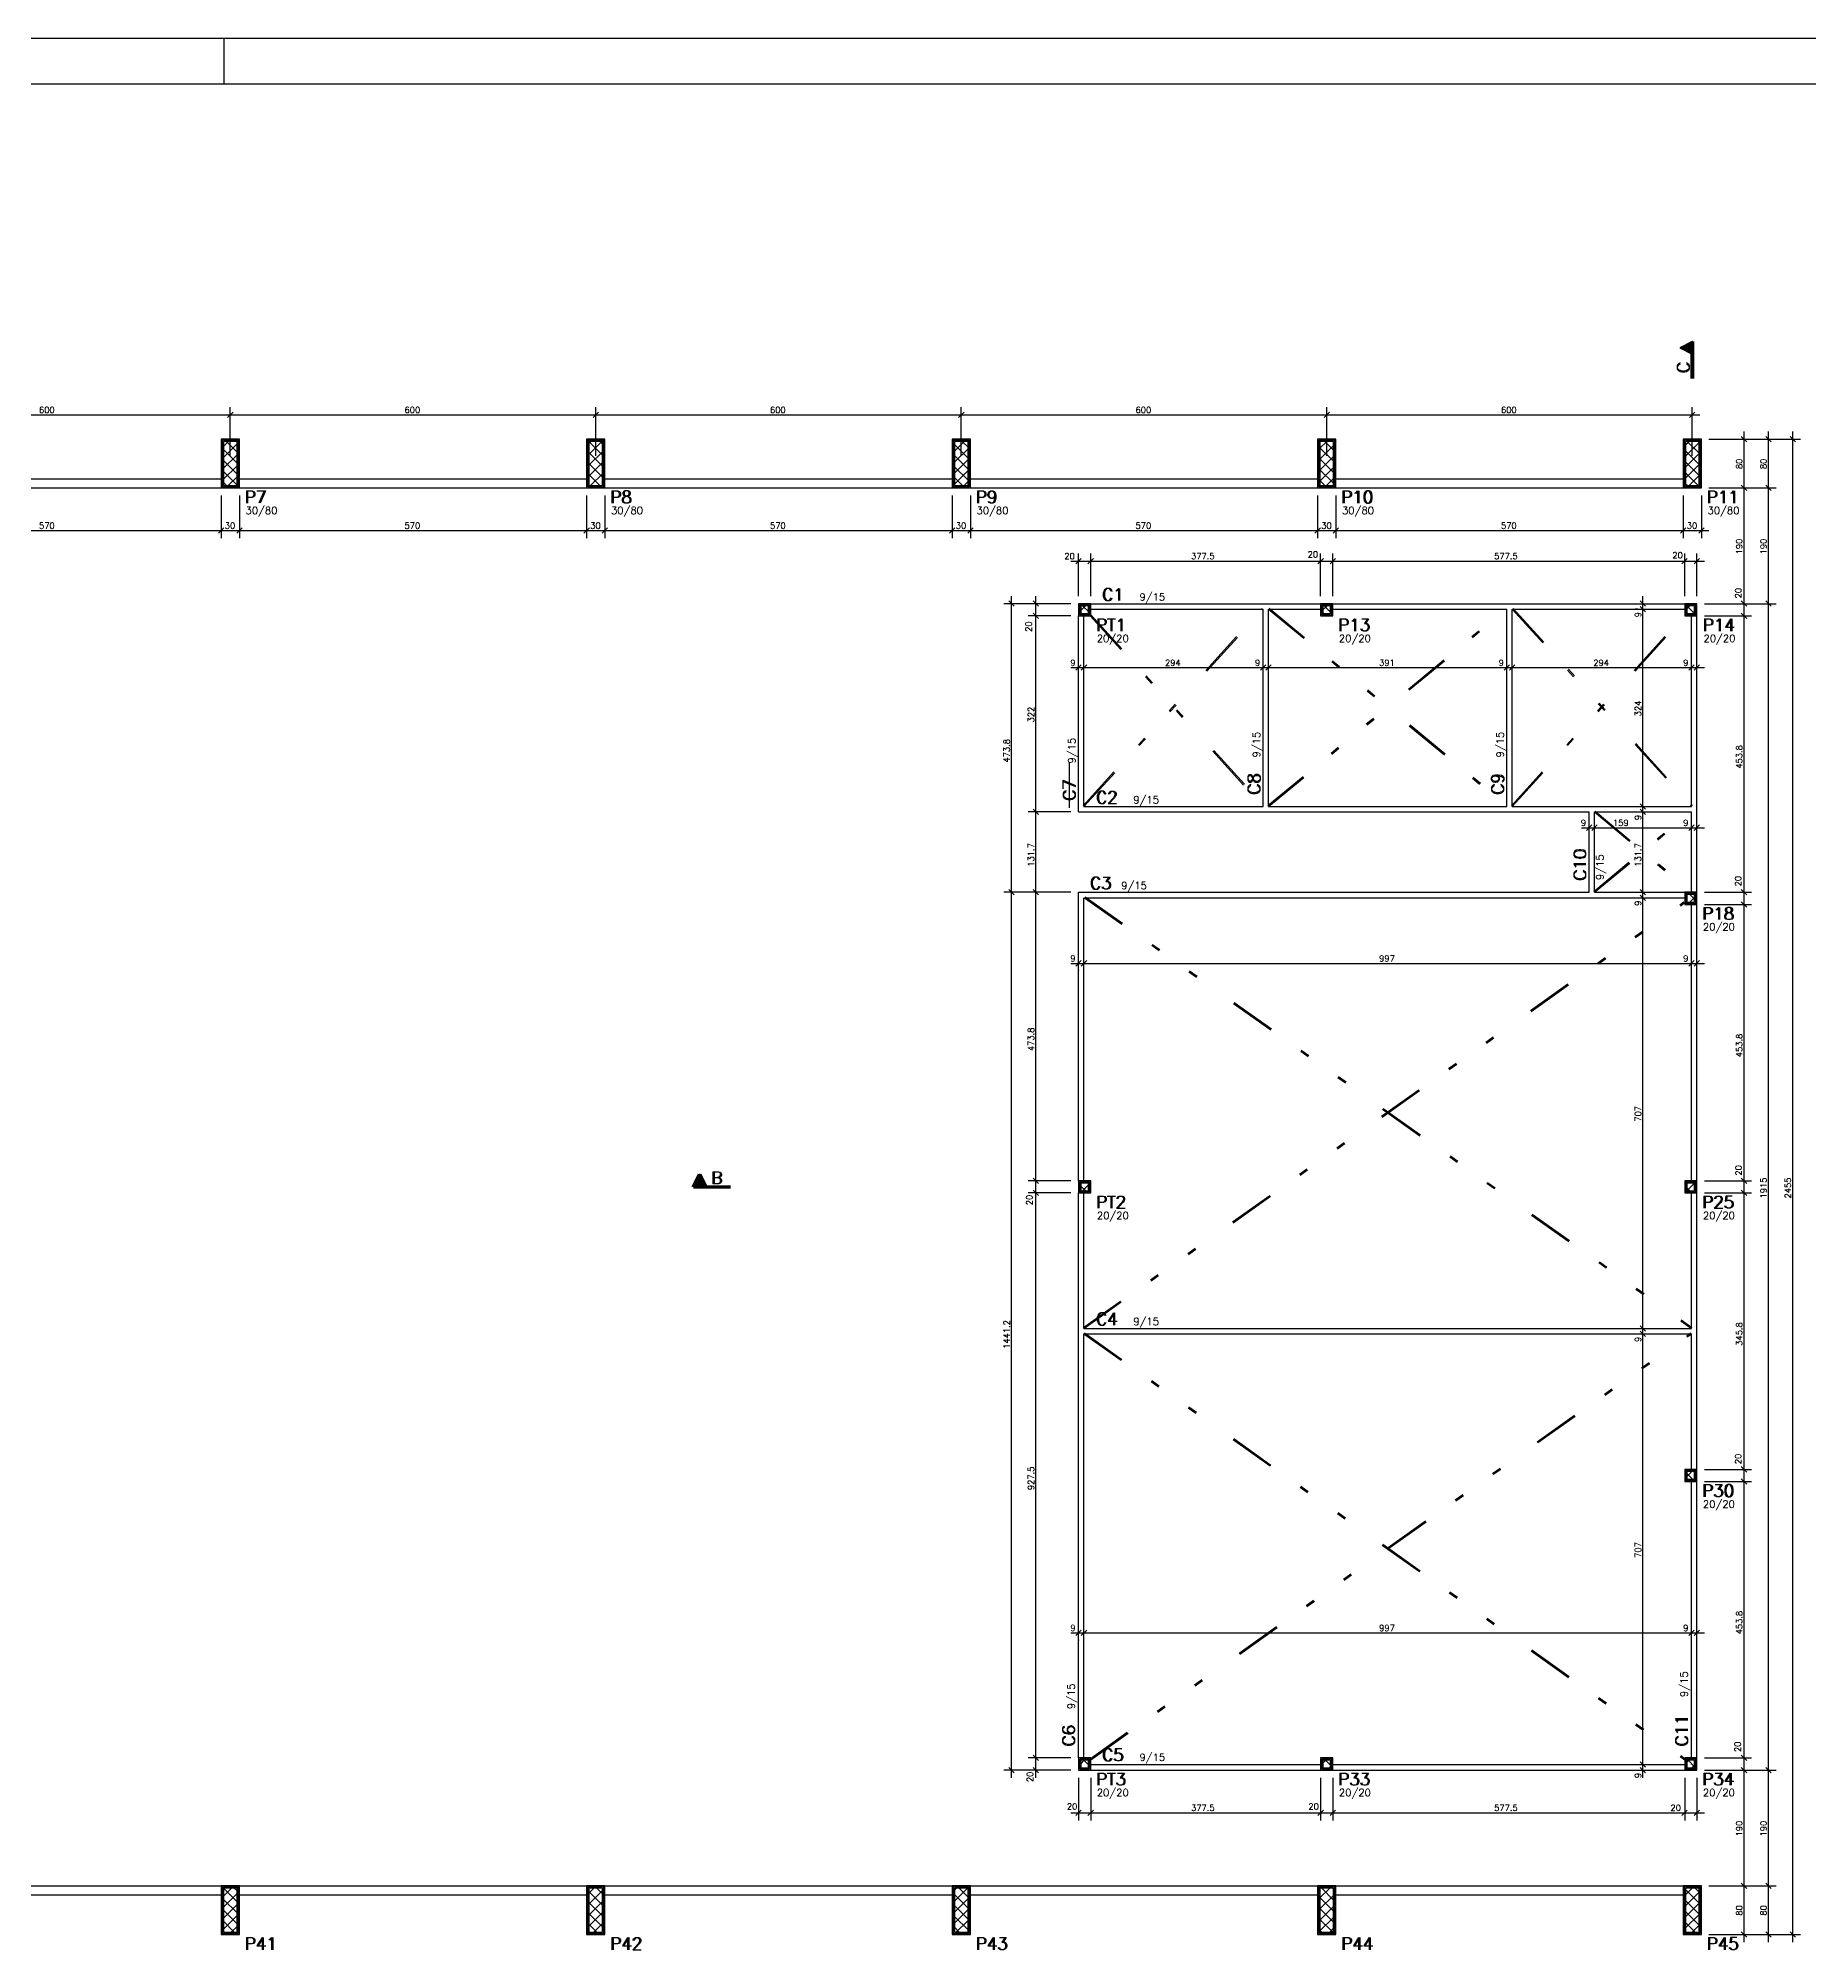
# Model space of a CAD drawing. Extents: x 797 to 1056, y -75 to 15.
# Drawn here: x 937.73 to 957.1, y -54.19 to -33.26 of the extents above; entities that cross this region are included whole.
import ezdxf

# ---------------------------------------------------------------- set-up
doc = ezdxf.new("R2010")
doc.units = 0
doc.header["$MEASUREMENT"] = 0
doc.linetypes.add('ESTILO_TQS_0004', pattern=[2, 0.5, -0.4, 0.1, -0.4, 0.1, -0.5])
for name, color, linetype in [('06', 6, 'CONTINUOUS'), ('1', 2, 'CONTINUOUS'), ('11', 11, 'CONTINUOUS'), ('2', 4, 'CONTINUOUS'), ('CERCADURA', 7, 'CONTINUOUS')]:
    doc.layers.add(name, color=color, linetype=linetype)
doc.styles.get("Standard").update_dxf_attribs({"font": 'ROMANS.SHX'})

msp = doc.modelspace()

# ---------------------------------------------------------------- linework, layer by layer
at = {"layer": '06'}
msp.add_line((909.31, -33.763), (967.01, -33.763), dxfattribs=at)
at = {"layer": '1', "linetype": 'Continuous'}
for p, q in [((955.828, -36.582), (955.69, -36.651)), ((955.827, -36.583), (955.691, -36.651)), ((955.833, -36.593), (955.695, -36.662)), ((955.833, -36.594), (955.696, -36.662)), ((955.764, -36.614), (955.764, -36.688)), ((955.775, -36.608), (955.775, -36.693)), ((955.777, -36.614), (955.777, -36.688)), ((955.785, -36.603), (955.785, -36.699)), ((955.787, -36.608), (955.787, -36.693)), ((955.796, -36.598), (955.796, -36.704)), ((955.798, -36.603), (955.798, -36.699)), ((955.807, -36.592), (955.807, -36.709)), ((955.808, -36.598), (955.808, -36.704)), ((955.815, -36.987), (955.815, -36.582)), ((955.817, -36.587), (955.817, -36.715)), ((955.819, -36.592), (955.819, -36.709)), ((955.827, -36.583), (955.827, -36.987)), ((955.828, -36.987), (955.828, -36.582)), ((955.83, -36.587), (955.83, -36.715)), ((955.84, -36.583), (955.84, -36.987)), ((955.69, -36.651), (955.827, -36.72)), ((955.691, -36.651), (955.827, -36.719)), ((955.695, -36.64), (955.833, -36.708)), ((955.696, -36.64), (955.833, -36.708)), ((955.7, -36.645), (955.7, -36.657)), ((955.711, -36.64), (955.711, -36.661)), ((955.713, -36.645), (955.713, -36.657)), ((955.722, -36.635), (955.722, -36.667)), ((955.723, -36.64), (955.723, -36.661)), ((955.732, -36.63), (955.732, -36.672)), ((955.734, -36.635), (955.734, -36.667)), ((955.743, -36.624), (955.743, -36.677)), ((955.745, -36.63), (955.745, -36.672)), ((955.753, -36.619), (955.753, -36.683)), ((955.755, -36.624), (955.755, -36.677)), ((955.766, -36.619), (955.766, -36.683)), ((944.883, -45.83), (944.953, -45.691)), ((944.884, -45.829), (944.953, -45.693)), ((944.895, -45.835), (944.964, -45.697)), ((944.896, -45.835), (944.964, -45.698)), ((944.9, -45.812), (945.028, -45.812)), ((944.905, -45.801), (945.022, -45.801)), ((944.905, -45.814), (945.022, -45.814)), ((944.911, -45.791), (945.017, -45.791)), ((944.911, -45.803), (945.017, -45.803)), ((944.916, -45.78), (945.012, -45.78)), ((944.916, -45.793), (945.012, -45.793)), ((944.921, -45.77), (945.006, -45.77)), ((944.921, -45.782), (945.006, -45.782)), ((944.927, -45.759), (945.001, -45.759)), ((944.927, -45.771), (945.001, -45.771)), ((944.932, -45.748), (944.996, -45.748)), ((944.932, -45.761), (944.996, -45.761)), ((944.937, -45.738), (944.99, -45.738)), ((944.937, -45.75), (944.99, -45.75)), ((944.942, -45.727), (944.985, -45.727)), ((944.942, -45.739), (944.985, -45.739)), ((944.948, -45.716), (944.98, -45.716)), ((944.948, -45.729), (944.98, -45.729)), ((944.953, -45.706), (944.974, -45.706)), ((944.953, -45.718), (944.974, -45.718)), ((944.958, -45.695), (944.97, -45.695)), ((944.958, -45.708), (944.97, -45.708)), ((944.964, -45.697), (945.033, -45.835)), ((944.964, -45.698), (945.032, -45.835)), ((944.975, -45.691), (945.044, -45.829)), ((944.975, -45.693), (945.043, -45.829)), ((945.3, -45.835), (944.895, -45.835)), ((945.3, -45.848), (944.895, -45.848)), ((944.896, -45.822), (945.3, -45.822)), ((944.896, -45.835), (945.3, -45.835)), ((944.9, -45.825), (945.028, -45.825))]:
    msp.add_line(p, q, dxfattribs=at)
at = {"layer": '1', "linetype": 'ESTILO_TQS_0004'}
for p, q in [((949.161, -41.663), (951.121, -39.503)), ((949.17, -41.672), (951.13, -39.512)), ((951.182, -41.662), (953.789, -39.502)), ((951.19, -41.672), (953.797, -39.512)), ((951.19, -39.512), (953.797, -41.672)), ((951.198, -39.502), (953.805, -41.662)), ((953.857, -39.512), (955.817, -41.672)), ((953.866, -39.503), (955.826, -41.663)), ((949.237, -39.585), (951.13, -41.672)), ((949.247, -39.577), (951.14, -41.663)), ((953.848, -41.663), (955.741, -39.577)), ((953.857, -41.672), (955.75, -39.585)), ((954.749, -42.601), (955.809, -41.722)), ((954.757, -42.61), (955.817, -41.732)), ((954.757, -41.732), (955.81, -42.61)), ((954.765, -41.722), (955.818, -42.601)), ((949.177, -42.67), (955.817, -47.384)), ((949.184, -42.66), (955.824, -47.374)), ((949.163, -47.374), (955.736, -42.714)), ((949.17, -47.384), (955.744, -42.724)), ((949.17, -47.444), (955.744, -52.105)), ((949.177, -47.434), (955.751, -52.094)), ((949.236, -52.094), (955.81, -47.434)), ((949.244, -52.105), (955.817, -47.444))]:
    msp.add_line(p, q, dxfattribs=at)
at = {"layer": '1', "linetype": 'Continuous'}
for points in [[(939.727, -38.185), (939.927, -38.185), (939.927, -37.652), (939.727, -37.652), (939.727, -38.185)], [(943.727, -38.185), (943.927, -38.185), (943.927, -37.652), (943.727, -37.652), (943.727, -38.185)], [(947.727, -38.185), (947.927, -38.185), (947.927, -37.652), (947.727, -37.652), (947.727, -38.185)], [(951.727, -38.185), (951.927, -38.185), (951.927, -37.652), (951.727, -37.652), (951.727, -38.185)], [(955.727, -38.185), (955.927, -38.185), (955.927, -37.652), (955.727, -37.652), (955.727, -38.185)], [(939.74, -38.173), (939.915, -38.173), (939.915, -37.664), (939.74, -37.664), (939.74, -38.173)], [(939.752, -38.16), (939.902, -38.16), (939.902, -37.677), (939.752, -37.677), (939.752, -38.16)], [(943.74, -38.173), (943.915, -38.173), (943.915, -37.664), (943.74, -37.664), (943.74, -38.173)], [(943.752, -38.16), (943.902, -38.16), (943.902, -37.677), (943.752, -37.677), (943.752, -38.16)], [(947.74, -38.173), (947.915, -38.173), (947.915, -37.664), (947.74, -37.664), (947.74, -38.173)], [(947.752, -38.16), (947.902, -38.16), (947.902, -37.677), (947.752, -37.677), (947.752, -38.16)], [(951.74, -38.173), (951.915, -38.173), (951.915, -37.664), (951.74, -37.664), (951.74, -38.173)], [(951.752, -38.16), (951.902, -38.16), (951.902, -37.677), (951.752, -37.677), (951.752, -38.16)], [(955.74, -38.173), (955.915, -38.173), (955.915, -37.664), (955.74, -37.664), (955.74, -38.173)], [(955.752, -38.16), (955.902, -38.16), (955.902, -37.677), (955.752, -37.677), (955.752, -38.16)], [(935.927, -38.085), (939.727, -38.085)], [(935.927, -38.185), (939.727, -38.185)], [(939.927, -38.085), (943.727, -38.085)], [(939.927, -38.185), (943.727, -38.185)], [(943.927, -38.085), (947.727, -38.085)], [(943.927, -38.185), (947.727, -38.185)], [(947.927, -38.085), (951.727, -38.085)], [(947.927, -38.185), (951.727, -38.185)], [(951.927, -38.085), (955.727, -38.085)], [(951.927, -38.185), (955.727, -38.185)], [(949.11, -39.585), (949.244, -39.585), (949.244, -39.452), (949.11, -39.452), (949.11, -39.585)], [(949.123, -39.573), (949.231, -39.573), (949.231, -39.464), (949.123, -39.464), (949.123, -39.573)], [(949.135, -39.56), (949.219, -39.56), (949.219, -39.477), (949.135, -39.477), (949.135, -39.56)], [(949.244, -39.452), (951.16, -39.452)], [(949.244, -39.512), (951.13, -39.512)], [(951.13, -41.672), (951.13, -39.512)], [(951.16, -39.452), (951.76, -39.452)], [(951.19, -39.512), (951.76, -39.512)], [(951.19, -41.672), (951.19, -39.512)], [(951.76, -39.585), (951.894, -39.585), (951.894, -39.452), (951.76, -39.452), (951.76, -39.585)], [(951.773, -39.573), (951.881, -39.573), (951.881, -39.464), (951.773, -39.464), (951.773, -39.573)], [(951.785, -39.56), (951.869, -39.56), (951.869, -39.477), (951.785, -39.477), (951.785, -39.56)], [(951.894, -39.452), (953.827, -39.452)], [(951.894, -39.512), (953.797, -39.512)], [(953.797, -41.672), (953.797, -39.512)], [(953.827, -39.452), (955.744, -39.452)], [(953.857, -39.512), (955.744, -39.512)], [(953.857, -41.672), (953.857, -39.512)], [(955.744, -39.585), (955.877, -39.585), (955.877, -39.452), (955.744, -39.452), (955.744, -39.585)], [(955.756, -39.573), (955.865, -39.573), (955.865, -39.464), (955.756, -39.464), (955.756, -39.573)], [(955.769, -39.56), (955.852, -39.56), (955.852, -39.477), (955.769, -39.477), (955.769, -39.56)], [(949.11, -41.732), (949.11, -39.585)], [(949.17, -41.672), (949.17, -39.585)], [(955.817, -41.672), (955.817, -39.585)], [(955.877, -41.702), (955.877, -39.585)], [(949.11, -41.732), (951.16, -41.732)], [(949.17, -41.672), (951.13, -41.672)], [(951.16, -41.732), (953.827, -41.732)], [(951.19, -41.672), (953.797, -41.672)], [(953.827, -41.732), (954.697, -41.732)], [(953.857, -41.672), (954.727, -41.672)], [(954.697, -42.61), (954.697, -41.732)], [(954.727, -41.672), (955.817, -41.672)], [(954.757, -41.732), (955.817, -41.732)], [(954.757, -42.61), (954.757, -41.732)], [(955.817, -42.61), (955.817, -41.732)], [(955.877, -42.61), (955.877, -41.702)], [(949.11, -42.61), (954.697, -42.61)], [(949.11, -45.769), (949.11, -42.61)], [(949.17, -45.769), (949.17, -42.67)], [(949.177, -42.67), (954.727, -42.67)], [(954.727, -42.67), (955.744, -42.67)], [(954.757, -42.61), (955.744, -42.61)], [(955.744, -42.744), (955.877, -42.744), (955.877, -42.61), (955.744, -42.61), (955.744, -42.744)], [(955.756, -42.731), (955.865, -42.731), (955.865, -42.623), (955.756, -42.623), (955.756, -42.731)], [(955.769, -42.719), (955.852, -42.719), (955.852, -42.635), (955.769, -42.635), (955.769, -42.719)], [(955.817, -45.769), (955.817, -42.744)], [(955.877, -45.769), (955.877, -42.744)], [(949.111, -45.902), (949.244, -45.902), (949.244, -45.769), (949.111, -45.769), (949.111, -45.902)], [(949.123, -45.889), (949.232, -45.889), (949.232, -45.781), (949.123, -45.781), (949.123, -45.889)], [(949.136, -45.877), (949.219, -45.877), (949.219, -45.794), (949.136, -45.794), (949.136, -45.877)], [(955.744, -45.902), (955.877, -45.902), (955.877, -45.769), (955.744, -45.769), (955.744, -45.902)], [(955.756, -45.889), (955.865, -45.889), (955.865, -45.781), (955.756, -45.781), (955.756, -45.889)], [(955.769, -45.877), (955.852, -45.877), (955.852, -45.794), (955.769, -45.794), (955.769, -45.877)], [(949.11, -47.414), (949.11, -45.902)], [(949.17, -47.384), (949.17, -45.902)], [(955.817, -47.384), (955.817, -45.902)], [(955.877, -47.414), (955.877, -45.902)], [(949.11, -52.085), (949.11, -47.414)], [(949.17, -47.384), (955.817, -47.384)], [(949.17, -47.444), (955.817, -47.444)], [(949.17, -52.085), (949.17, -47.444)], [(955.817, -48.927), (955.817, -47.444)], [(955.877, -48.927), (955.877, -47.414)], [(955.744, -49.06), (955.877, -49.06), (955.877, -48.927), (955.744, -48.927), (955.744, -49.06)], [(955.756, -49.048), (955.865, -49.048), (955.865, -48.939), (955.756, -48.939), (955.756, -49.048)], [(955.769, -49.035), (955.852, -49.035), (955.852, -48.952), (955.769, -48.952), (955.769, -49.035)], [(955.817, -52.085), (955.817, -49.06)], [(955.877, -52.085), (955.877, -49.06)], [(949.11, -52.219), (949.244, -52.219), (949.244, -52.085), (949.11, -52.085), (949.11, -52.219)], [(951.76, -52.219), (951.894, -52.219), (951.894, -52.085), (951.76, -52.085), (951.76, -52.219)], [(955.744, -52.219), (955.877, -52.219), (955.877, -52.085), (955.744, -52.085), (955.744, -52.219)], [(949.123, -52.206), (949.231, -52.206), (949.231, -52.098), (949.123, -52.098), (949.123, -52.206)], [(949.135, -52.194), (949.219, -52.194), (949.219, -52.11), (949.135, -52.11), (949.135, -52.194)], [(949.244, -52.159), (951.76, -52.159)], [(949.244, -52.219), (951.76, -52.219)], [(951.773, -52.206), (951.881, -52.206), (951.881, -52.098), (951.773, -52.098), (951.773, -52.206)], [(951.785, -52.194), (951.869, -52.194), (951.869, -52.11), (951.785, -52.11), (951.785, -52.194)], [(951.894, -52.159), (955.744, -52.159)], [(951.894, -52.219), (955.744, -52.219)], [(955.756, -52.206), (955.865, -52.206), (955.865, -52.098), (955.756, -52.098), (955.756, -52.206)], [(955.769, -52.194), (955.852, -52.194), (955.852, -52.11), (955.769, -52.11), (955.769, -52.194)], [(935.927, -53.485), (939.727, -53.485)], [(939.727, -54.019), (939.927, -54.019), (939.927, -53.485), (939.727, -53.485), (939.727, -54.019)], [(939.74, -54.006), (939.915, -54.006), (939.915, -53.498), (939.74, -53.498), (939.74, -54.006)], [(939.752, -53.994), (939.902, -53.994), (939.902, -53.51), (939.752, -53.51), (939.752, -53.994)], [(939.927, -53.485), (943.727, -53.485)], [(943.727, -54.019), (943.927, -54.019), (943.927, -53.485), (943.727, -53.485), (943.727, -54.019)], [(943.74, -54.006), (943.915, -54.006), (943.915, -53.498), (943.74, -53.498), (943.74, -54.006)], [(943.752, -53.994), (943.902, -53.994), (943.902, -53.51), (943.752, -53.51), (943.752, -53.994)], [(943.927, -53.485), (947.727, -53.485)], [(947.727, -54.019), (947.927, -54.019), (947.927, -53.485), (947.727, -53.485), (947.727, -54.019)], [(947.74, -54.006), (947.915, -54.006), (947.915, -53.498), (947.74, -53.498), (947.74, -54.006)], [(947.752, -53.994), (947.902, -53.994), (947.902, -53.51), (947.752, -53.51), (947.752, -53.994)], [(947.927, -53.485), (951.727, -53.485)], [(951.727, -54.019), (951.927, -54.019), (951.927, -53.485), (951.727, -53.485), (951.727, -54.019)], [(951.74, -54.006), (951.915, -54.006), (951.915, -53.498), (951.74, -53.498), (951.74, -54.006)], [(951.752, -53.994), (951.902, -53.994), (951.902, -53.51), (951.752, -53.51), (951.752, -53.994)], [(951.927, -53.485), (955.727, -53.485)], [(955.727, -54.019), (955.927, -54.019), (955.927, -53.485), (955.727, -53.485), (955.727, -54.019)], [(955.74, -54.006), (955.915, -54.006), (955.915, -53.498), (955.74, -53.498), (955.74, -54.006)], [(955.752, -53.994), (955.902, -53.994), (955.902, -53.51), (955.752, -53.51), (955.752, -53.994)], [(935.927, -53.585), (939.727, -53.585)], [(939.927, -53.585), (943.727, -53.585)], [(943.927, -53.585), (947.727, -53.585)], [(947.927, -53.585), (951.727, -53.585)], [(951.927, -53.585), (955.727, -53.585)]]:
    msp.add_lwpolyline(points, dxfattribs=at)
at = {"layer": '11', "linetype": 'Continuous'}
for p, q in [((939.827, -37.919), (939.827, -37.919)), ((943.827, -37.919), (943.827, -37.919)), ((947.827, -37.919), (947.827, -37.919)), ((951.827, -37.919), (951.827, -37.919)), ((955.827, -37.919), (955.827, -37.919)), ((949.177, -39.519), (949.177, -39.519)), ((951.827, -39.519), (951.827, -39.519)), ((955.81, -39.519), (955.81, -39.519)), ((955.81, -42.677), (955.81, -42.677)), ((949.178, -45.835), (949.178, -45.835)), ((955.81, -45.835), (955.81, -45.835)), ((955.81, -48.994), (955.81, -48.994)), ((949.177, -52.152), (949.177, -52.152)), ((951.827, -52.152), (951.827, -52.152)), ((955.81, -52.152), (955.81, -52.152)), ((939.827, -53.752), (939.827, -53.752)), ((943.827, -53.752), (943.827, -53.752)), ((947.827, -53.752), (947.827, -53.752)), ((951.827, -53.752), (951.827, -53.752)), ((955.827, -53.752), (955.827, -53.752))]:
    msp.add_line(p, q, dxfattribs=at)
at = {"layer": '2', "linetype": 'Continuous'}
for p, q in [((935.744, -37.385), (939.91, -37.385)), ((939.744, -37.385), (943.91, -37.385)), ((939.798, -37.415), (939.857, -37.356)), ((939.798, -37.415), (939.857, -37.356)), ((939.827, -37.835), (939.827, -37.302)), ((939.827, -37.835), (939.827, -37.302)), ((943.744, -37.385), (947.91, -37.385)), ((943.798, -37.415), (943.857, -37.356)), ((943.798, -37.415), (943.857, -37.356)), ((943.827, -37.835), (943.827, -37.302)), ((943.827, -37.835), (943.827, -37.302)), ((947.744, -37.385), (951.91, -37.385)), ((947.798, -37.415), (947.857, -37.356)), ((947.798, -37.415), (947.857, -37.356)), ((947.827, -37.835), (947.827, -37.302)), ((947.827, -37.835), (947.827, -37.302)), ((951.744, -37.385), (955.91, -37.385)), ((951.798, -37.415), (951.857, -37.356)), ((951.798, -37.415), (951.857, -37.356)), ((951.827, -37.835), (951.827, -37.302)), ((951.827, -37.835), (951.827, -37.302)), ((955.798, -37.415), (955.857, -37.356)), ((955.827, -37.835), (955.827, -37.302)), ((939.727, -37.756), (939.831, -37.652)), ((939.759, -37.652), (939.927, -37.82)), ((939.879, -37.652), (939.927, -37.7)), ((943.727, -37.843), (943.918, -37.652)), ((943.727, -37.723), (943.798, -37.652)), ((943.727, -37.653), (943.927, -37.853)), ((943.846, -37.652), (943.927, -37.733)), ((947.727, -37.81), (947.885, -37.652)), ((947.727, -37.69), (947.765, -37.652)), ((947.813, -37.652), (947.927, -37.766)), ((951.727, -37.777), (951.852, -37.652)), ((951.727, -37.656), (951.732, -37.652)), ((951.78, -37.652), (951.927, -37.799)), ((951.9, -37.652), (951.927, -37.679)), ((955.727, -37.744), (955.819, -37.652)), ((955.747, -37.652), (955.927, -37.832)), ((955.867, -37.652), (955.927, -37.712)), ((955.927, -37.652), (955.927, -37.652)), ((956.01, -37.652), (956.477, -37.652)), ((956.423, -37.681), (956.364, -37.622)), ((956.394, -38.269), (956.394, -37.569)), ((956.394, -37.652), (956.394, -37.652)), ((956.477, -37.652), (956.744, -37.652)), ((956.69, -37.681), (956.631, -37.622)), ((956.66, -38.269), (956.66, -37.569)), ((956.66, -37.652), (956.66, -37.652)), ((956.744, -37.652), (957.01, -37.652)), ((956.957, -37.681), (956.898, -37.622)), ((956.927, -54.102), (956.927, -37.569)), ((939.727, -37.876), (939.927, -37.676)), ((939.727, -37.74), (939.927, -37.94)), ((939.727, -37.996), (939.927, -37.796)), ((939.727, -37.86), (939.927, -38.06)), ((943.727, -37.963), (943.927, -37.763)), ((943.727, -37.773), (943.927, -37.973)), ((947.727, -37.686), (947.927, -37.886)), ((947.727, -37.93), (947.927, -37.73)), ((947.727, -37.806), (947.927, -38.006)), ((947.727, -38.05), (947.927, -37.85)), ((951.727, -37.897), (951.927, -37.697)), ((951.727, -37.719), (951.927, -37.919)), ((951.727, -38.017), (951.927, -37.817)), ((951.727, -37.84), (951.927, -38.04)), ((955.727, -37.864), (955.927, -37.664)), ((955.727, -37.753), (955.927, -37.953)), ((955.727, -37.984), (955.927, -37.784)), ((939.727, -38.116), (939.927, -37.916)), ((939.727, -37.981), (939.927, -38.181)), ((939.779, -38.185), (939.927, -38.037)), ((939.827, -37.919), (939.827, -37.919)), ((939.827, -37.919), (939.827, -37.919)), ((943.727, -38.083), (943.927, -37.883)), ((943.727, -37.894), (943.927, -38.094)), ((943.727, -38.014), (943.898, -38.185)), ((943.745, -38.185), (943.927, -38.004)), ((943.827, -37.919), (943.827, -37.919)), ((943.827, -37.919), (943.827, -37.919)), ((947.727, -37.927), (947.927, -38.127)), ((947.727, -38.17), (947.927, -37.97)), ((947.727, -38.047), (947.865, -38.185)), ((947.827, -37.919), (947.827, -37.919)), ((947.827, -37.919), (947.827, -37.919)), ((951.727, -38.137), (951.927, -37.937)), ((951.727, -37.96), (951.927, -38.16)), ((951.799, -38.185), (951.927, -38.058)), ((951.827, -37.919), (951.827, -37.919)), ((951.827, -37.919), (951.827, -37.919)), ((955.727, -37.873), (955.927, -38.073)), ((955.727, -38.104), (955.927, -37.904)), ((955.727, -37.993), (955.919, -38.185)), ((955.766, -38.185), (955.927, -38.024)), ((955.827, -37.919), (955.827, -37.919)), ((939.727, -38.101), (939.811, -38.185)), ((939.727, -38.185), (939.727, -38.185)), ((939.727, -38.185), (939.727, -38.185)), ((939.727, -38.269), (939.727, -38.735)), ((939.727, -38.269), (939.727, -38.735)), ((939.899, -38.185), (939.927, -38.157)), ((939.927, -38.185), (939.927, -38.185)), ((939.927, -38.185), (939.927, -38.185)), ((939.927, -38.269), (939.927, -38.735)), ((939.927, -38.269), (939.927, -38.735)), ((943.727, -38.134), (943.778, -38.185)), ((943.727, -38.185), (943.727, -38.185)), ((943.727, -38.185), (943.727, -38.185)), ((943.727, -38.269), (943.727, -38.735)), ((943.727, -38.269), (943.727, -38.735)), ((943.866, -38.185), (943.927, -38.124)), ((943.927, -38.185), (943.927, -38.185)), ((943.927, -38.185), (943.927, -38.185)), ((943.927, -38.269), (943.927, -38.735)), ((943.927, -38.269), (943.927, -38.735)), ((947.727, -38.167), (947.745, -38.185)), ((947.727, -38.185), (947.727, -38.185)), ((947.727, -38.185), (947.727, -38.185)), ((947.727, -38.269), (947.727, -38.735)), ((947.727, -38.269), (947.727, -38.735)), ((947.833, -38.185), (947.927, -38.091)), ((947.927, -38.185), (947.927, -38.185)), ((947.927, -38.185), (947.927, -38.185)), ((947.927, -38.269), (947.927, -38.735)), ((947.927, -38.269), (947.927, -38.735)), ((951.727, -38.08), (951.832, -38.185)), ((951.727, -38.185), (951.727, -38.185)), ((951.727, -38.185), (951.727, -38.185)), ((951.727, -38.269), (951.727, -38.735)), ((951.727, -38.269), (951.727, -38.735)), ((951.92, -38.185), (951.927, -38.178)), ((951.927, -38.185), (951.927, -38.185)), ((951.927, -38.185), (951.927, -38.185)), ((951.927, -38.269), (951.927, -38.735)), ((951.927, -38.269), (951.927, -38.735)), ((955.727, -38.113), (955.799, -38.185)), ((955.727, -38.185), (955.727, -38.185)), ((955.727, -38.185), (955.727, -38.185)), ((955.727, -38.269), (955.727, -38.735)), ((955.727, -38.269), (955.727, -38.735)), ((955.886, -38.185), (955.927, -38.145)), ((955.927, -38.185), (955.927, -38.185)), ((955.927, -38.185), (955.927, -38.185)), ((955.927, -38.185), (955.927, -38.185)), ((955.927, -38.269), (955.927, -38.735)), ((956.01, -38.185), (956.477, -38.185)), ((956.01, -38.185), (956.477, -38.185)), ((956.423, -38.215), (956.364, -38.156)), ((956.423, -38.215), (956.364, -38.156)), ((956.394, -39.535), (956.394, -38.102)), ((956.394, -38.185), (956.394, -38.185)), ((956.394, -38.185), (956.394, -38.185)), ((956.477, -38.185), (956.744, -38.185)), ((956.477, -38.185), (956.744, -38.185)), ((956.69, -38.215), (956.631, -38.156)), ((956.69, -38.215), (956.631, -38.156)), ((956.66, -39.535), (956.66, -38.102)), ((935.844, -38.652), (939.81, -38.652)), ((939.644, -38.652), (940.01, -38.652)), ((939.698, -38.681), (939.757, -38.622)), ((939.698, -38.681), (939.757, -38.622)), ((939.844, -38.652), (943.81, -38.652)), ((939.898, -38.681), (939.957, -38.622)), ((939.898, -38.681), (939.957, -38.622)), ((943.644, -38.652), (944.01, -38.652)), ((943.698, -38.681), (943.757, -38.622)), ((943.698, -38.681), (943.757, -38.622)), ((943.844, -38.652), (947.81, -38.652)), ((943.898, -38.681), (943.957, -38.622)), ((943.898, -38.681), (943.957, -38.622)), ((947.644, -38.652), (948.01, -38.652)), ((947.698, -38.681), (947.757, -38.622)), ((947.698, -38.681), (947.757, -38.622)), ((947.844, -38.652), (951.81, -38.652)), ((947.898, -38.681), (947.957, -38.622)), ((947.898, -38.681), (947.957, -38.622)), ((951.644, -38.652), (952.01, -38.652)), ((951.698, -38.681), (951.757, -38.622)), ((951.698, -38.681), (951.757, -38.622)), ((951.844, -38.652), (955.81, -38.652)), ((951.898, -38.681), (951.957, -38.622)), ((951.898, -38.681), (951.957, -38.622)), ((955.644, -38.652), (956.01, -38.652)), ((955.698, -38.681), (955.757, -38.622)), ((955.698, -38.681), (955.757, -38.622)), ((955.898, -38.681), (955.957, -38.622)), ((949.11, -39.369), (949.11, -38.902)), ((949.244, -39.369), (949.244, -38.902)), ((949.244, -39.369), (949.244, -38.902)), ((951.76, -39.369), (951.76, -38.902)), ((951.76, -39.369), (951.76, -38.902)), ((951.894, -39.369), (951.894, -38.902)), ((951.894, -39.369), (951.894, -38.902)), ((955.744, -39.369), (955.744, -38.902)), ((955.744, -39.369), (955.744, -38.902)), ((955.877, -39.369), (955.877, -38.902)), ((949.027, -38.985), (949.327, -38.985)), ((949.081, -39.015), (949.14, -38.956)), ((949.16, -38.985), (951.844, -38.985)), ((949.214, -39.015), (949.273, -38.956)), ((949.214, -39.015), (949.273, -38.956)), ((951.677, -38.985), (951.977, -38.985)), ((951.731, -39.015), (951.79, -38.956)), ((951.731, -39.015), (951.79, -38.956)), ((951.81, -38.985), (955.827, -38.985)), ((951.864, -39.015), (951.923, -38.956)), ((951.864, -39.015), (951.923, -38.956)), ((955.66, -38.985), (955.96, -38.985)), ((955.714, -39.015), (955.773, -38.956)), ((955.714, -39.015), (955.773, -38.956)), ((955.848, -39.015), (955.907, -38.956)), ((948.56, -39.452), (948.294, -39.452)), ((948.406, -39.481), (948.347, -39.422)), ((948.377, -42.694), (948.377, -39.369)), ((949.027, -39.452), (948.56, -39.452)), ((948.673, -39.481), (948.614, -39.422)), ((948.644, -39.669), (948.644, -39.369)), ((948.644, -39.452), (948.644, -39.452)), ((948.644, -41.815), (948.644, -39.502)), ((949.11, -39.552), (949.21, -39.452)), ((949.11, -39.452), (949.11, -39.452)), ((949.11, -39.452), (949.11, -39.452)), ((949.132, -39.452), (949.244, -39.563)), ((949.197, -39.585), (949.244, -39.539)), ((949.244, -39.452), (949.244, -39.452)), ((949.244, -39.452), (949.244, -39.452)), ((951.76, -39.546), (951.855, -39.452)), ((951.76, -39.452), (951.76, -39.452)), ((951.76, -39.452), (951.76, -39.452)), ((951.777, -39.452), (951.894, -39.569)), ((951.842, -39.585), (951.894, -39.533)), ((951.894, -39.452), (951.894, -39.452)), ((951.894, -39.452), (951.894, -39.452)), ((955.23, -39.512), (955.204, -39.512)), ((955.23, -39.512), (955.204, -39.512)), ((955.317, -39.481), (955.258, -39.422)), ((955.317, -39.541), (955.258, -39.482)), ((955.317, -39.541), (955.258, -39.482)), ((955.287, -39.595), (955.287, -39.369)), ((955.287, -41.755), (955.287, -39.429)), ((955.287, -39.452), (955.287, -39.452)), ((955.314, -39.512), (955.314, -39.512)), ((955.314, -39.512), (955.314, -39.512)), ((955.744, -39.53), (955.822, -39.452)), ((955.744, -39.452), (955.877, -39.585)), ((955.744, -39.452), (955.744, -39.452)), ((955.744, -39.452), (955.744, -39.452)), ((955.809, -39.585), (955.877, -39.517)), ((955.864, -39.452), (955.877, -39.465)), ((955.877, -39.452), (955.877, -39.452)), ((955.877, -39.452), (955.877, -39.452)), ((955.877, -39.452), (955.877, -39.452)), ((955.96, -39.452), (956.477, -39.452)), ((955.96, -39.452), (956.477, -39.452)), ((956.423, -39.481), (956.364, -39.422)), ((956.423, -39.481), (956.364, -39.422)), ((956.394, -39.669), (956.394, -39.369)), ((956.394, -39.452), (956.394, -39.452)), ((956.394, -39.452), (956.394, -39.452)), ((956.394, -42.694), (956.394, -39.502)), ((956.477, -39.452), (956.744, -39.452)), ((956.477, -39.452), (956.744, -39.452)), ((956.69, -39.481), (956.631, -39.422)), ((956.69, -39.481), (956.631, -39.422)), ((956.66, -52.302), (956.66, -39.369)), ((949.027, -39.585), (948.56, -39.585)), ((949.027, -39.585), (948.56, -39.585)), ((948.673, -39.615), (948.614, -39.556)), ((948.673, -39.615), (948.614, -39.556)), ((949.11, -39.55), (949.145, -39.585)), ((949.11, -39.585), (949.11, -39.585)), ((949.11, -39.585), (949.11, -39.585)), ((951.76, -39.556), (951.79, -39.585)), ((955.744, -39.572), (955.757, -39.585)), ((955.877, -39.585), (955.877, -39.585)), ((955.877, -39.585), (955.877, -39.585)), ((955.96, -39.585), (956.477, -39.585)), ((955.96, -39.585), (956.477, -39.585)), ((956.423, -39.615), (956.364, -39.556)), ((956.423, -39.615), (956.364, -39.556)), ((949.027, -40.152), (949.254, -40.152)), ((949.081, -40.181), (949.14, -40.122)), ((949.087, -40.152), (951.214, -40.152)), ((949.11, -40.152), (949.11, -40.152)), ((949.141, -40.181), (949.2, -40.122)), ((949.141, -40.181), (949.2, -40.122)), ((949.17, -40.152), (949.17, -40.152)), ((949.17, -40.152), (949.17, -40.152)), ((951.047, -40.152), (951.274, -40.152)), ((951.101, -40.181), (951.16, -40.122)), ((951.101, -40.181), (951.16, -40.122)), ((951.107, -40.152), (953.88, -40.152)), ((951.13, -40.137), (951.13, -40.069)), ((951.13, -40.137), (951.13, -40.069)), ((951.161, -40.181), (951.22, -40.122)), ((951.161, -40.181), (951.22, -40.122)), ((951.19, -40.152), (951.19, -40.152)), ((951.19, -40.152), (951.19, -40.152)), ((953.714, -40.152), (953.94, -40.152)), ((953.768, -40.181), (953.827, -40.122)), ((953.768, -40.181), (953.827, -40.122)), ((953.774, -40.152), (955.9, -40.152)), ((953.797, -40.227), (953.797, -40.069)), ((953.797, -40.227), (953.797, -40.069)), ((953.828, -40.181), (953.887, -40.122)), ((953.828, -40.181), (953.887, -40.122)), ((953.857, -40.227), (953.857, -40.069)), ((953.857, -40.227), (953.857, -40.069)), ((955.734, -40.152), (955.96, -40.152)), ((955.788, -40.181), (955.847, -40.122)), ((955.788, -40.181), (955.847, -40.122)), ((955.817, -40.117), (955.817, -40.069)), ((955.817, -40.117), (955.817, -40.069)), ((955.848, -40.181), (955.907, -40.122)), ((955.877, -40.204), (955.877, -40.069)), ((951.13, -40.22), (951.13, -40.22)), ((951.13, -40.22), (951.13, -40.22)), ((953.797, -40.31), (953.797, -40.31)), ((953.797, -40.31), (953.797, -40.31)), ((953.857, -40.31), (953.857, -40.31)), ((953.857, -40.31), (953.857, -40.31)), ((955.817, -40.2), (955.817, -40.2)), ((955.817, -40.2), (955.817, -40.2)), ((955.877, -40.288), (955.877, -40.288)), ((955.287, -41.815), (955.287, -41.589)), ((949.027, -41.732), (948.56, -41.732)), ((949.027, -41.732), (948.56, -41.732)), ((948.673, -41.761), (948.614, -41.702)), ((948.673, -41.761), (948.614, -41.702)), ((948.644, -42.694), (948.644, -41.649)), ((949.11, -41.732), (949.11, -41.732)), ((949.11, -41.732), (949.11, -41.732)), ((955.204, -41.732), (955.204, -41.732)), ((955.204, -41.732), (955.204, -41.732)), ((955.317, -41.701), (955.258, -41.642)), ((955.317, -41.701), (955.258, -41.642)), ((955.317, -41.761), (955.258, -41.702)), ((955.317, -41.761), (955.258, -41.702)), ((955.287, -42.694), (955.287, -41.649)), ((955.287, -41.672), (955.287, -41.672)), ((955.287, -41.672), (955.287, -41.672)), ((955.288, -41.732), (955.288, -41.732)), ((955.288, -41.732), (955.288, -41.732)), ((954.614, -41.904), (954.84, -41.904)), ((954.668, -41.933), (954.727, -41.874)), ((954.674, -41.904), (955.9, -41.904)), ((954.697, -41.902), (954.697, -41.902)), ((954.697, -41.985), (954.697, -41.987)), ((954.728, -41.933), (954.787, -41.874)), ((954.728, -41.933), (954.787, -41.874)), ((954.757, -41.904), (954.757, -41.904)), ((954.757, -41.904), (954.757, -41.904)), ((955.734, -41.904), (955.96, -41.904)), ((955.788, -41.933), (955.847, -41.874)), ((955.788, -41.933), (955.847, -41.874)), ((955.817, -41.902), (955.817, -41.902)), ((955.817, -41.902), (955.817, -41.902)), ((955.817, -41.985), (955.817, -41.987)), ((955.817, -41.985), (955.817, -41.987)), ((955.848, -41.933), (955.907, -41.874)), ((955.877, -41.904), (955.877, -41.904)), ((948.56, -42.61), (948.294, -42.61)), ((948.56, -42.61), (948.294, -42.61)), ((948.406, -42.64), (948.347, -42.581)), ((948.406, -42.64), (948.347, -42.581)), ((948.377, -52.302), (948.377, -42.527)), ((949.027, -42.61), (948.56, -42.61)), ((949.027, -42.61), (948.56, -42.61)), ((948.673, -42.64), (948.614, -42.581)), ((948.673, -42.64), (948.614, -42.581)), ((948.644, -45.852), (948.644, -42.527)), ((948.644, -42.61), (948.644, -42.61)), ((948.644, -42.61), (948.644, -42.61)), ((949.11, -42.61), (949.11, -42.61)), ((949.11, -42.61), (949.11, -42.61)), ((955.317, -42.64), (955.258, -42.581)), ((955.317, -42.64), (955.258, -42.581)), ((955.317, -42.7), (955.258, -42.641)), ((955.317, -42.7), (955.258, -42.641)), ((955.287, -42.754), (955.287, -42.527)), ((955.287, -47.468), (955.287, -42.587)), ((955.287, -42.61), (955.287, -42.61)), ((955.287, -42.61), (955.287, -42.61)), ((955.287, -42.67), (955.287, -42.67)), ((955.287, -42.67), (955.287, -42.67)), ((955.744, -42.655), (955.789, -42.61)), ((955.776, -42.61), (955.877, -42.711)), ((955.776, -42.744), (955.877, -42.642)), ((955.877, -42.61), (955.877, -42.61)), ((955.877, -42.61), (955.877, -42.61)), ((955.96, -42.61), (956.477, -42.61)), ((955.96, -42.61), (956.477, -42.61)), ((956.423, -42.64), (956.364, -42.581)), ((956.423, -42.64), (956.364, -42.581)), ((956.394, -42.827), (956.394, -42.527)), ((956.394, -45.852), (956.394, -42.66)), ((955.744, -42.698), (955.789, -42.744)), ((955.877, -42.744), (955.877, -42.744)), ((955.877, -42.744), (955.877, -42.744)), ((955.96, -42.744), (956.477, -42.744)), ((955.96, -42.744), (956.477, -42.744)), ((956.423, -42.773), (956.364, -42.714)), ((956.423, -42.773), (956.364, -42.714)), ((955.817, -43.357), (955.817, -43.305)), ((955.817, -43.357), (955.817, -43.305)), ((949.027, -43.389), (949.254, -43.389)), ((949.081, -43.418), (949.14, -43.359)), ((949.087, -43.389), (955.9, -43.389)), ((949.11, -43.383), (949.11, -43.383)), ((949.11, -43.466), (949.11, -43.472)), ((949.141, -43.418), (949.2, -43.359)), ((949.141, -43.418), (949.2, -43.359)), ((949.17, -43.389), (949.17, -43.389)), ((949.17, -43.389), (949.17, -43.389)), ((955.734, -43.389), (955.96, -43.389)), ((955.788, -43.418), (955.847, -43.359)), ((955.788, -43.418), (955.847, -43.359)), ((955.817, -43.441), (955.817, -43.441)), ((955.817, -43.441), (955.817, -43.441)), ((955.848, -43.418), (955.907, -43.359)), ((955.877, -43.389), (955.877, -43.389)), ((949.027, -45.769), (948.56, -45.769)), ((949.027, -45.769), (948.56, -45.769)), ((948.673, -45.798), (948.614, -45.739)), ((948.673, -45.798), (948.614, -45.739)), ((948.644, -45.985), (948.644, -45.685)), ((948.644, -52.169), (948.644, -45.819)), ((949.11, -45.769), (949.11, -45.769)), ((949.11, -45.769), (949.11, -45.769)), ((949.111, -45.802), (949.145, -45.769)), ((949.111, -45.802), (949.211, -45.902)), ((949.131, -45.902), (949.244, -45.789)), ((949.198, -45.769), (949.244, -45.815)), ((955.744, -45.901), (955.876, -45.769)), ((955.744, -45.781), (955.756, -45.769)), ((955.809, -45.769), (955.877, -45.836)), ((955.877, -45.769), (955.877, -45.769)), ((955.877, -45.769), (955.877, -45.769)), ((955.96, -45.769), (956.477, -45.769)), ((955.96, -45.769), (956.477, -45.769)), ((956.423, -45.798), (956.364, -45.739)), ((956.423, -45.798), (956.364, -45.739)), ((956.394, -45.985), (956.394, -45.685)), ((956.394, -49.01), (956.394, -45.819)), ((949.027, -45.902), (948.56, -45.902)), ((949.027, -45.902), (948.56, -45.902)), ((948.673, -45.931), (948.614, -45.872)), ((948.673, -45.931), (948.614, -45.872)), ((949.11, -45.902), (949.11, -45.902)), ((949.11, -45.902), (949.11, -45.902)), ((955.744, -45.823), (955.822, -45.902)), ((955.863, -45.902), (955.877, -45.888)), ((955.877, -45.902), (955.877, -45.902)), ((955.877, -45.902), (955.877, -45.902)), ((955.96, -45.902), (956.477, -45.902)), ((955.96, -45.902), (956.477, -45.902)), ((956.423, -45.931), (956.364, -45.872)), ((956.423, -45.931), (956.364, -45.872)), ((955.317, -47.414), (955.258, -47.355)), ((955.317, -47.414), (955.258, -47.355)), ((955.317, -47.474), (955.258, -47.415)), ((955.317, -47.474), (955.258, -47.415)), ((955.287, -47.528), (955.287, -47.301)), ((955.287, -52.242), (955.287, -47.361)), ((955.287, -47.384), (955.287, -47.384)), ((955.287, -47.384), (955.287, -47.384)), ((955.287, -47.444), (955.287, -47.444)), ((955.287, -47.444), (955.287, -47.444)), ((955.744, -49.026), (955.843, -48.927)), ((955.744, -48.949), (955.855, -49.06)), ((955.842, -48.927), (955.877, -48.962)), ((955.877, -48.927), (955.877, -48.927)), ((955.877, -48.927), (955.877, -48.927)), ((955.96, -48.927), (956.477, -48.927)), ((955.96, -48.927), (956.477, -48.927)), ((956.423, -48.956), (956.364, -48.897)), ((956.423, -48.956), (956.364, -48.897)), ((956.394, -49.144), (956.394, -48.844)), ((955.83, -49.06), (955.877, -49.013)), ((955.877, -49.06), (955.877, -49.06)), ((955.877, -49.06), (955.877, -49.06)), ((955.96, -49.06), (956.477, -49.06)), ((955.96, -49.06), (956.477, -49.06)), ((956.423, -49.09), (956.364, -49.031)), ((956.423, -49.09), (956.364, -49.031)), ((956.394, -52.169), (956.394, -48.977)), ((949.027, -50.717), (949.254, -50.717)), ((949.081, -50.746), (949.14, -50.687)), ((949.087, -50.717), (955.9, -50.717)), ((949.11, -50.711), (949.11, -50.711)), ((949.11, -50.794), (949.11, -50.8)), ((949.141, -50.746), (949.2, -50.687)), ((949.141, -50.746), (949.2, -50.687)), ((949.17, -50.717), (949.17, -50.717)), ((949.17, -50.717), (949.17, -50.717)), ((955.734, -50.717), (955.96, -50.717)), ((955.788, -50.746), (955.847, -50.687)), ((955.788, -50.746), (955.847, -50.687)), ((955.817, -50.721), (955.817, -50.634)), ((955.817, -50.721), (955.817, -50.634)), ((955.817, -50.804), (955.817, -50.804)), ((955.817, -50.804), (955.817, -50.804)), ((955.848, -50.746), (955.907, -50.687)), ((955.877, -50.717), (955.877, -50.717)), ((949.027, -52.085), (948.56, -52.085)), ((949.027, -52.085), (948.56, -52.085)), ((948.673, -52.115), (948.614, -52.056)), ((948.673, -52.115), (948.614, -52.056)), ((948.644, -52.302), (948.644, -52.002)), ((949.11, -52.174), (949.199, -52.085)), ((949.11, -52.085), (949.11, -52.085)), ((949.11, -52.085), (949.11, -52.085)), ((949.143, -52.085), (949.244, -52.185)), ((951.76, -52.168), (951.844, -52.085)), ((951.788, -52.085), (951.894, -52.191)), ((955.287, -52.302), (955.287, -52.075)), ((955.744, -52.152), (955.81, -52.085)), ((955.755, -52.085), (955.877, -52.207)), ((955.875, -52.085), (955.877, -52.087)), ((955.877, -52.085), (955.877, -52.085)), ((955.877, -52.085), (955.877, -52.085)), ((955.96, -52.085), (956.477, -52.085)), ((955.96, -52.085), (956.477, -52.085)), ((956.423, -52.115), (956.364, -52.056)), ((956.423, -52.115), (956.364, -52.056)), ((956.394, -52.302), (956.394, -52.002)), ((948.56, -52.219), (948.294, -52.219)), ((948.406, -52.248), (948.347, -52.189)), ((949.027, -52.219), (948.56, -52.219)), ((948.673, -52.248), (948.614, -52.189)), ((948.644, -52.219), (948.644, -52.219)), ((949.11, -52.172), (949.157, -52.219)), ((949.11, -52.219), (949.11, -52.219)), ((949.11, -52.219), (949.11, -52.219)), ((949.11, -52.302), (949.11, -52.769)), ((949.186, -52.219), (949.244, -52.161)), ((949.244, -52.219), (949.244, -52.219)), ((949.244, -52.219), (949.244, -52.219)), ((949.244, -52.302), (949.244, -52.769)), ((949.244, -52.302), (949.244, -52.769)), ((951.76, -52.178), (951.801, -52.219)), ((951.76, -52.219), (951.76, -52.219)), ((951.76, -52.219), (951.76, -52.219)), ((951.76, -52.302), (951.76, -52.769)), ((951.76, -52.302), (951.76, -52.769)), ((951.83, -52.219), (951.894, -52.155)), ((951.894, -52.219), (951.894, -52.219)), ((951.894, -52.219), (951.894, -52.219)), ((951.894, -52.302), (951.894, -52.769)), ((951.894, -52.302), (951.894, -52.769)), ((955.317, -52.188), (955.258, -52.129)), ((955.317, -52.188), (955.258, -52.129)), ((955.317, -52.248), (955.258, -52.189)), ((955.287, -52.159), (955.287, -52.159)), ((955.287, -52.159), (955.287, -52.159)), ((955.287, -52.219), (955.287, -52.219)), ((955.744, -52.194), (955.768, -52.219)), ((955.744, -52.219), (955.744, -52.219)), ((955.744, -52.219), (955.744, -52.219)), ((955.744, -52.302), (955.744, -52.769)), ((955.744, -52.302), (955.744, -52.769)), ((955.797, -52.219), (955.877, -52.139)), ((955.877, -52.219), (955.877, -52.219)), ((955.877, -52.219), (955.877, -52.219)), ((955.877, -52.219), (955.877, -52.219)), ((955.877, -52.302), (955.877, -52.769)), ((955.96, -52.219), (956.477, -52.219)), ((955.96, -52.219), (956.477, -52.219)), ((956.423, -52.248), (956.364, -52.189)), ((956.423, -52.248), (956.364, -52.189)), ((956.394, -53.569), (956.394, -52.135)), ((956.394, -52.219), (956.394, -52.219)), ((956.394, -52.219), (956.394, -52.219)), ((956.477, -52.219), (956.744, -52.219)), ((956.477, -52.219), (956.744, -52.219)), ((956.69, -52.248), (956.631, -52.189)), ((956.69, -52.248), (956.631, -52.189)), ((956.66, -53.569), (956.66, -52.135)), ((949.027, -52.685), (949.327, -52.685)), ((949.081, -52.715), (949.14, -52.656)), ((949.16, -52.685), (951.844, -52.685)), ((949.214, -52.715), (949.273, -52.656)), ((949.214, -52.715), (949.273, -52.656)), ((951.677, -52.685), (951.977, -52.685)), ((951.731, -52.715), (951.79, -52.656)), ((951.731, -52.715), (951.79, -52.656)), ((951.81, -52.685), (955.827, -52.685)), ((951.864, -52.715), (951.923, -52.656)), ((951.864, -52.715), (951.923, -52.656)), ((955.66, -52.685), (955.96, -52.685)), ((955.714, -52.715), (955.773, -52.656)), ((955.714, -52.715), (955.773, -52.656)), ((955.848, -52.715), (955.907, -52.656)), ((939.727, -53.623), (939.865, -53.485)), ((939.727, -53.503), (939.745, -53.485)), ((939.727, -53.487), (939.927, -53.687)), ((939.727, -53.744), (939.927, -53.544)), ((939.845, -53.485), (939.927, -53.567)), ((943.727, -53.59), (943.832, -53.485)), ((943.727, -53.71), (943.927, -53.51)), ((943.727, -53.521), (943.927, -53.721)), ((943.812, -53.485), (943.927, -53.6)), ((947.727, -53.677), (947.919, -53.485)), ((947.727, -53.557), (947.799, -53.485)), ((947.727, -53.554), (947.927, -53.754)), ((947.779, -53.485), (947.927, -53.634)), ((947.899, -53.485), (947.927, -53.513)), ((951.727, -53.644), (951.886, -53.485)), ((951.727, -53.524), (951.766, -53.485)), ((951.746, -53.485), (951.927, -53.667)), ((951.866, -53.485), (951.927, -53.546)), ((955.727, -53.611), (955.853, -53.485)), ((955.727, -53.491), (955.733, -53.485)), ((955.727, -53.5), (955.927, -53.7)), ((955.727, -53.731), (955.927, -53.531)), ((955.833, -53.485), (955.927, -53.58)), ((955.927, -53.485), (955.927, -53.485)), ((955.927, -53.485), (955.927, -53.485)), ((956.01, -53.485), (956.477, -53.485)), ((956.01, -53.485), (956.477, -53.485)), ((956.423, -53.515), (956.364, -53.456)), ((956.423, -53.515), (956.364, -53.456)), ((956.394, -54.102), (956.394, -53.402)), ((956.394, -53.485), (956.394, -53.485)), ((956.394, -53.485), (956.394, -53.485)), ((956.477, -53.485), (956.744, -53.485)), ((956.477, -53.485), (956.744, -53.485)), ((956.69, -53.515), (956.631, -53.456)), ((956.69, -53.515), (956.631, -53.456)), ((956.66, -54.102), (956.66, -53.402)), ((939.727, -53.608), (939.927, -53.808)), ((939.727, -53.864), (939.927, -53.664)), ((939.727, -53.728), (939.927, -53.928)), ((943.727, -53.831), (943.927, -53.631)), ((943.727, -53.641), (943.927, -53.841)), ((943.727, -53.951), (943.927, -53.751)), ((943.727, -53.761), (943.927, -53.961)), ((947.727, -53.798), (947.927, -53.598)), ((947.727, -53.674), (947.927, -53.874)), ((947.727, -53.918), (947.927, -53.718)), ((951.727, -53.764), (951.927, -53.564)), ((951.727, -53.587), (951.927, -53.787)), ((951.727, -53.885), (951.927, -53.685)), ((951.727, -53.707), (951.927, -53.907)), ((955.727, -53.62), (955.927, -53.82)), ((955.727, -53.851), (955.927, -53.651)), ((955.727, -53.74), (955.927, -53.94)), ((939.727, -53.984), (939.927, -53.784)), ((939.727, -53.848), (939.897, -54.019)), ((939.727, -53.968), (939.777, -54.019)), ((939.813, -54.019), (939.927, -53.904)), ((943.727, -53.881), (943.864, -54.019)), ((943.78, -54.019), (943.927, -53.871)), ((947.727, -53.794), (947.927, -53.994)), ((947.727, -53.914), (947.831, -54.019)), ((947.746, -54.019), (947.927, -53.838)), ((947.867, -54.019), (947.927, -53.958)), ((951.727, -54.005), (951.927, -53.805)), ((951.727, -53.827), (951.918, -54.019)), ((951.727, -53.948), (951.798, -54.019)), ((951.834, -54.019), (951.927, -53.925)), ((955.727, -53.972), (955.927, -53.772)), ((955.727, -53.86), (955.885, -54.019)), ((955.8, -54.019), (955.927, -53.892)), ((943.727, -54.001), (943.744, -54.019)), ((943.9, -54.019), (943.927, -53.991)), ((955.727, -53.981), (955.765, -54.019)), ((955.921, -54.019), (955.927, -54.012)), ((955.927, -54.019), (955.927, -54.019)), ((956.01, -54.019), (956.477, -54.019)), ((956.423, -54.048), (956.364, -53.989)), ((956.394, -54.019), (956.394, -54.019)), ((956.477, -54.019), (956.744, -54.019)), ((956.69, -54.048), (956.631, -53.989)), ((956.66, -54.019), (956.66, -54.019)), ((956.744, -54.019), (957.01, -54.019)), ((956.957, -54.048), (956.898, -53.989))]:
    msp.add_line(p, q, dxfattribs=at)
at = {"layer": 'CERCADURA'}
for p, q in [((908.06, -33.263), (967.51, -33.263)), ((939.76, -33.763), (939.76, -33.263)), ((949.01, -41.686), (949.01, -41.186))]:
    msp.add_line(p, q, dxfattribs=at)

# ---------------------------------------------------------------- texts
at = {"layer": '1', "linetype": 'Continuous'}
for s, height, p in [('C', 0.133, (955.795, -36.92)), ('C', 0.133, (955.795, -36.933)), ('9/15', 0.08, (949.077, -41.202)), ('9/15', 0.08, (951.097, -41.135)), ('9/15', 0.08, (953.764, -41.135)), ('C7', 0.1333, (949.077, -41.602)), ('C7', 0.1333, (949.077, -41.614)), ('C8', 0.1333, (951.097, -41.535)), ('C8', 0.1333, (951.097, -41.548)), ('C9', 0.1333, (953.764, -41.535)), ('C9', 0.1333, (953.764, -41.548)), ('C10', 0.1333, (954.664, -42.477)), ('C10', 0.1333, (954.664, -42.489)), ('9/15', 0.08, (954.857, -42.477)), ('9/15', 0.08, (955.777, -51.419)), ('9/15', 0.08, (949.07, -51.552)), ('C11', 0.1333, (955.777, -51.952)), ('C11', 0.1333, (955.777, -51.964)), ('C6', 0.1333, (949.07, -51.952)), ('C6', 0.1333, (949.07, -51.964))]:
    msp.add_text(s, height=height, rotation=90, dxfattribs=at).set_placement(p)
for s, height, p in [('P7', 0.1333, (939.981, -38.352)), ('P7', 0.1333, (939.994, -38.352)), ('P8', 0.1333, (943.981, -38.352)), ('P8', 0.1333, (943.994, -38.352)), ('P9', 0.1333, (947.981, -38.352)), ('P9', 0.1333, (947.994, -38.352)), ('P10', 0.1333, (951.981, -38.352)), ('P10', 0.1333, (951.994, -38.352)), ('P11', 0.1333, (955.981, -38.352)), ('P11', 0.1333, (955.994, -38.352)), ('30/80', 0.08, (939.994, -38.472)), ('30/80', 0.08, (943.994, -38.472)), ('30/80', 0.08, (947.994, -38.472)), ('30/80', 0.08, (951.994, -38.472)), ('30/80', 0.08, (955.994, -38.472)), ('C1', 0.1333, (949.364, -39.419)), ('C1', 0.1333, (949.377, -39.419)), ('9/15', 0.08, (949.777, -39.419)), ('PT1', 0.1333, (949.298, -39.752)), ('PT1', 0.1333, (949.31, -39.752)), ('P13', 0.1333, (951.948, -39.752)), ('P13', 0.1333, (951.96, -39.752)), ('P14', 0.1333, (955.938, -39.752)), ('P14', 0.1333, (955.95, -39.752)), ('20/20', 0.08, (949.31, -39.872)), ('20/20', 0.08, (951.96, -39.872)), ('20/20', 0.08, (955.95, -39.872)), ('C2', 0.1333, (949.298, -41.639)), ('C2', 0.1333, (949.31, -41.639)), ('9/15', 0.08, (949.71, -41.639)), ('C3', 0.1333, (949.231, -42.577)), ('C3', 0.1333, (949.244, -42.577)), ('9/15', 0.08, (949.577, -42.577)), ('P18', 0.1333, (955.931, -42.91)), ('P18', 0.1333, (955.944, -42.91)), ('20/20', 0.08, (955.944, -43.03)), ('B', 0.133, (945.087, -45.802)), ('B', 0.133, (945.1, -45.802)), ('PT2', 0.1333, (949.298, -46.069)), ('PT2', 0.1333, (949.311, -46.069)), ('P25', 0.1333, (955.931, -46.069)), ('P25', 0.1333, (955.944, -46.069)), ('20/20', 0.08, (949.311, -46.189)), ('20/20', 0.08, (955.944, -46.189)), ('C4', 0.1333, (949.298, -47.348)), ('C4', 0.1333, (949.31, -47.348)), ('9/15', 0.08, (949.71, -47.348)), ('P30', 0.1333, (955.931, -49.227)), ('P30', 0.1333, (955.944, -49.227)), ('20/20', 0.08, (955.944, -49.347)), ('C5', 0.1333, (949.364, -52.119)), ('C5', 0.1333, (949.377, -52.119)), ('9/15', 0.08, (949.777, -52.119)), ('PT3', 0.1333, (949.298, -52.385)), ('PT3', 0.1333, (949.31, -52.385)), ('P33', 0.1333, (951.948, -52.385)), ('P33', 0.1333, (951.96, -52.385)), ('P34', 0.1333, (955.931, -52.385)), ('P34', 0.1333, (955.944, -52.385)), ('20/20', 0.08, (949.31, -52.505)), ('20/20', 0.08, (951.96, -52.505)), ('20/20', 0.08, (955.944, -52.505)), ('P41', 0.1333, (939.981, -54.185)), ('P41', 0.1333, (939.994, -54.185)), ('P42', 0.1333, (943.981, -54.185)), ('P42', 0.1333, (943.994, -54.185)), ('P43', 0.1333, (947.981, -54.185)), ('P43', 0.1333, (947.994, -54.185)), ('P44', 0.1333, (951.981, -54.185)), ('P44', 0.1333, (951.994, -54.185)), ('P45', 0.1333, (955.981, -54.185)), ('P45', 0.1333, (955.994, -54.185))]:
    msp.add_text(s, height=height, dxfattribs=at).set_placement(p)
at = {"layer": '2', "linetype": 'Continuous'}
for s, p in [('600', (937.734, -37.365)), ('600', (941.734, -37.365)), ('600', (945.734, -37.365)), ('600', (949.734, -37.365)), ('600', (953.734, -37.365)), ('570', (937.734, -38.632)), ('30', (939.767, -38.632)), ('570', (941.734, -38.632)), ('30', (943.767, -38.632)), ('570', (945.734, -38.632)), ('30', (947.767, -38.632)), ('570', (949.734, -38.632)), ('30', (951.767, -38.632)), ('570', (953.734, -38.632)), ('30', (955.767, -38.632)), ('20', (948.955, -38.965)), ('377.5', (950.342, -38.965)), ('20', (951.618, -38.946)), ('577.5', (953.659, -38.965)), ('20', (955.609, -38.955)), ('9', (949.021, -40.132)), ('294', (950.057, -40.132)), ('9', (951.041, -40.132)), ('391', (952.4, -40.132)), ('9', (953.708, -40.132)), ('294', (954.744, -40.132)), ('9', (955.728, -40.132)), ('9', (954.608, -41.884)), ('159', (954.96, -41.884)), ('9', (955.728, -41.884)), ('9', (949.021, -43.369)), ('997', (952.4, -43.369)), ('9', (955.728, -43.369)), ('9', (949.021, -50.697)), ('997', (952.4, -50.697)), ('9', (955.728, -50.697)), ('20', (948.983, -52.65)), ('377.5', (950.342, -52.665)), ('20', (951.626, -52.65)), ('577.5', (953.659, -52.665)), ('20', (955.588, -52.665))]:
    msp.add_text(s, height=0.0667, dxfattribs=at).set_placement(p)
for s, p in [('80', (956.374, -37.979)), ('80', (956.64, -37.979)), ('190', (956.374, -38.912)), ('190', (956.64, -38.912)), ('20', (956.364, -39.394)), ('20', (948.598, -39.76)), ('9', (955.267, -39.601)), ('324', (955.267, -40.685)), ('322', (948.624, -40.752)), ('473.8', (948.357, -41.191)), ('453.8', (956.374, -41.258)), ('9', (955.267, -41.821)), ('131.7', (948.624, -42.331)), ('131.7', (955.267, -42.331)), ('20', (956.362, -42.546)), ('9', (955.267, -42.759)), ('473.8', (948.624, -44.349)), ('453.8', (956.374, -44.416)), ('707', (955.267, -45.121)), ('20', (956.367, -45.712)), ('1915', (956.64, -45.962)), ('2455', (956.907, -45.962)), ('20', (948.605, -46.036)), ('1441.2', (948.357, -47.608)), ('9', (955.267, -47.533)), ('345.8', (956.374, -47.574)), ('927.5', (948.624, -49.154)), ('20', (956.363, -48.87)), ('707', (955.267, -49.895)), ('453.8', (956.374, -50.733)), ('20', (956.357, -52.021)), ('20', (948.613, -52.35)), ('9', (955.267, -52.307)), ('190', (956.374, -52.945)), ('190', (956.64, -52.945)), ('80', (956.374, -53.812)), ('80', (956.64, -53.812))]:
    msp.add_text(s, height=0.0667, rotation=90, dxfattribs=at).set_placement(p)

doc.saveas('drawing.dxf')
